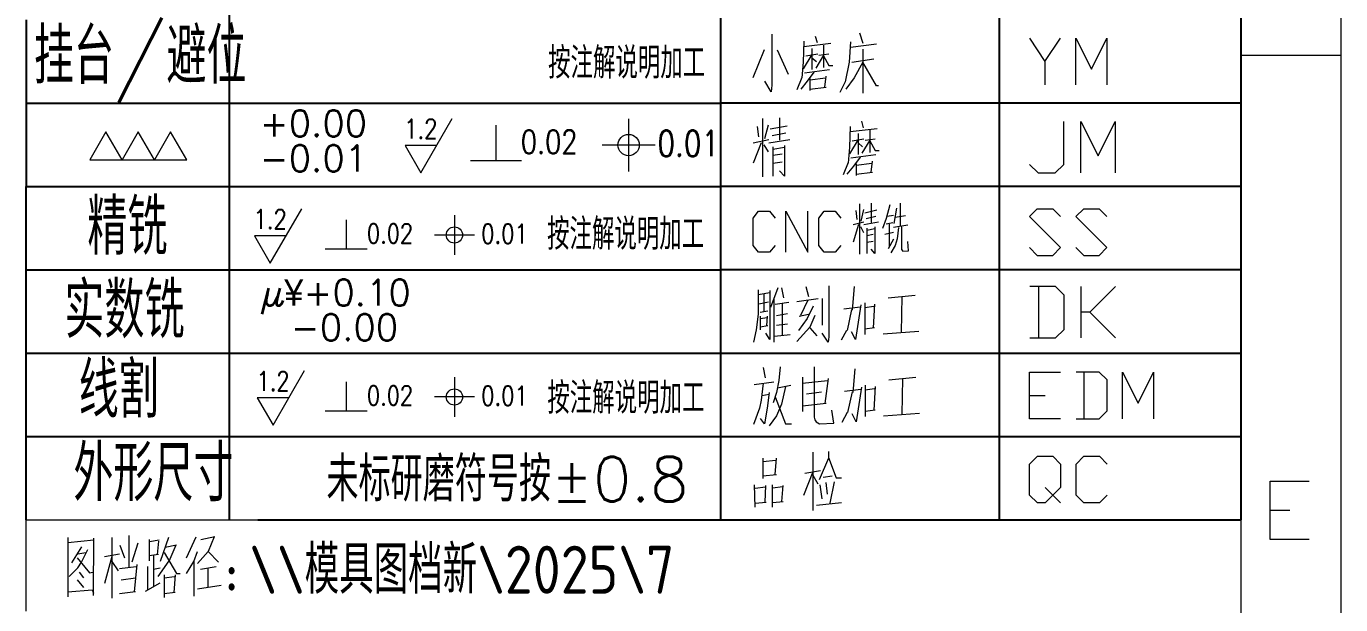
# Model space of a CAD drawing. Header units: millimetres. Extents: x 88508 to 142116, y -5268 to 20283.
# Drawn here: x 96501.2 to 96567.3, y 10961.3 to 10990.4 of the extents above; entities that cross this region are included whole.
import ezdxf
from ezdxf.enums import TextEntityAlignment as Align

# ---------------------------------------------------------------- set-up
doc = ezdxf.new("R2010")
doc.units = ezdxf.units.MM
doc.styles.add('chinesef_fs', font='simplex.shx', dxfattribs={"bigfont": 'gbcbig.shx'})
doc.styles.add('GBENOR_', font='gbenor.shx', dxfattribs={"bigfont": 'gbcbig'})
doc.styles.get("Standard").update_dxf_attribs({"font": 'txt.shx', "width": 0.85, "bigfont": 'ctxt.shx'})
doc.styles.add('TXT', font='txt.shx', dxfattribs={"width": 0.8, "bigfont": 'ctxt.shx'})
doc.styles.add('TXT08', font='txt.shx', dxfattribs={"width": 0.8, "bigfont": 'gbcbig.shx'})

# ---------------------------------------------------------------- blocks, each defined once
blk = doc.blocks.new('*u7603')
for p, q in [((0, 0), (0, 101.417)), ((31.699, 101.417), (31.699, 0)), ((16.959, 91.455), (16.959, 0)), ((0, 25.404), (31.699, 25.404)), ((0, 20.323), (31.699, 20.323)), ((0, 15.243), (31.699, 15.243)), ((0, 10.162), (31.699, 10.162)), ((0, 5.081), (31.699, 5.081)), ((0, 0), (31.699, 0))]:
    blk.add_line(p, q)
at = {"color": 92, "lineweight": 18}
for points in [[(8.454, 29.674), (8.653, 29.036)], [(3.11, 29.594), (3.11, 26.482), (3.07, 26.083), (2.671, 26.721)], [(5.064, 29.155), (5.024, 27.878), (4.945, 26.921)], [(5.064, 28.836), (6.699, 29.036)], [(5.742, 29.475), (5.862, 29.075)], [(6.26, 28.916), (6.26, 27.559)], [(7.896, 29.115), (7.816, 27.878), (7.577, 26.681), (7.258, 26.043)], [(7.896, 28.796), (9.491, 28.996)], [(18.81, 29.342), (19.756, 27.922), (19.756, 26.503)], [(19.756, 27.922), (20.701, 29.342)], [(21.647, 26.503), (21.647, 29.342), (22.592, 27.449), (23.538, 29.342), (23.538, 26.503)], [(2.631, 28.637), (1.953, 26.921)], [(3.429, 28.637), (4.107, 27.16)], [(5.543, 28.357), (5.024, 27.479)], [(5.184, 28.277), (5.902, 28.397)], [(5.543, 28.716), (5.543, 27.439)], [(5.543, 28.158), (5.822, 27.918)], [(6.26, 28.317), (5.782, 27.519)], [(5.981, 28.317), (6.58, 28.397)], [(6.26, 28.277), (6.58, 27.679), (6.819, 27.679)], [(7.975, 27.878), (9.331, 28.078)], [(8.653, 28.676), (8.653, 26.003)], [(5.662, 27.28), (5.264, 26.721), (4.865, 26.242)], [(5.104, 27.24), (6.619, 27.439)], [(9.61, 26.442), (9.491, 26.442), (8.653, 27.878), (8.135, 26.921), (7.616, 26.242)], [(4.945, 26.96), (4.625, 26.202)], [(5.423, 26.801), (6.38, 26.921)], [(5.423, 26.881), (5.423, 26.162)], [(6.34, 26.362), (6.42, 27.04)], [(5.423, 26.242), (6.42, 26.362)], [(2.531, 24.452), (2.531, 20.9)], [(2.89, 24.052), (2.651, 23.214)], [(3.568, 24.492), (3.568, 23.135)], [(8.564, 24.292), (8.684, 23.893)], [(18.824, 21.653), (19.345, 21.132), (20.388, 21.132), (20.909, 21.653), (20.909, 24.262)], [(21.952, 21.132), (21.952, 24.262), (22.995, 22.175), (24.038, 24.262), (24.038, 21.132)], [(2.212, 23.973), (2.292, 23.334)], [(3.01, 23.813), (4.047, 24.013)], [(3.129, 23.414), (3.967, 23.574)], [(7.886, 23.973), (7.846, 22.696), (7.766, 21.738)], [(7.886, 23.654), (9.521, 23.853)], [(8.364, 23.534), (8.364, 22.257)], [(9.082, 23.733), (9.082, 22.376)], [(1.973, 22.975), (2.93, 23.175)], [(2.451, 22.975), (1.973, 21.738)], [(2.611, 22.855), (2.89, 22.416)], [(2.93, 22.975), (4.206, 23.175)], [(3.169, 22.736), (3.169, 20.94)], [(3.169, 22.576), (3.887, 22.696)], [(3.887, 22.815), (3.887, 20.94), (3.568, 21.259)], [(8.364, 23.175), (7.846, 22.297)], [(8.006, 23.095), (8.723, 23.214)], [(8.364, 22.975), (8.644, 22.736)], [(9.082, 23.135), (8.604, 22.337)], [(8.803, 23.135), (9.401, 23.214)], [(9.082, 23.095), (9.401, 22.496), (9.641, 22.496)], [(3.169, 22.217), (3.727, 22.297)], [(3.169, 21.738), (3.727, 21.818)], [(7.766, 21.778), (7.447, 21.02)], [(8.484, 22.097), (8.085, 21.539), (7.686, 21.06)], [(7.926, 22.057), (9.441, 22.257)], [(8.245, 21.618), (9.202, 21.738)], [(8.245, 21.698), (8.245, 20.98)], [(9.162, 21.179), (9.242, 21.858)], [(8.245, 21.06), (9.242, 21.179)], [(8.45, 19.262), (8.45, 16.189)], [(9.168, 19.296), (9.168, 18.123)], [(10.962, 17.915), (10.962, 19.296)], [(3.302, 16.718), (2.968, 16.301), (2.301, 16.301), (1.967, 16.718), (1.967, 18.388), (2.301, 18.806), (2.968, 18.806), (3.302, 18.388)], [(3.969, 16.301), (3.969, 18.806), (5.304, 16.301), (5.304, 18.806)], [(7.306, 16.718), (6.973, 16.301), (6.305, 16.301), (5.972, 16.718), (5.972, 18.388), (6.305, 18.806), (6.973, 18.806), (7.306, 18.388)], [(8.229, 18.848), (8.285, 18.295)], [(8.698, 18.917), (8.533, 18.192)], [(8.781, 18.709), (9.499, 18.882)], [(8.864, 18.364), (9.444, 18.502)], [(10.3, 19.193), (10.079, 18.364), (9.858, 17.743)], [(10.134, 18.502), (10.521, 18.571)], [(10.714, 18.986), (10.548, 18.054)], [(10.631, 18.433), (11.266, 18.537)], [(18.816, 16.584), (19.288, 16.111), (20.234, 16.111), (20.707, 16.584), (18.816, 18.477), (19.288, 18.95), (20.234, 18.95), (20.707, 18.477)], [(21.652, 16.584), (22.125, 16.111), (23.071, 16.111), (23.543, 16.584), (21.652, 18.477), (22.125, 18.95), (23.071, 18.95), (23.543, 18.477)], [(8.064, 17.985), (8.726, 18.157)], [(8.395, 17.985), (8.064, 16.914)], [(8.505, 17.881), (8.698, 17.501)], [(8.726, 17.985), (9.61, 18.157)], [(8.892, 17.777), (8.892, 16.224)], [(8.892, 17.639), (9.389, 17.743)], [(9.389, 17.846), (9.389, 16.224), (9.168, 16.5)], [(10.493, 18.088), (10.079, 18.019)], [(10.272, 16.672), (10.272, 18.019)], [(10.824, 17.812), (10.741, 17.121), (10.631, 16.707), (10.355, 16.258)], [(11.404, 17.95), (10.521, 17.812)], [(11.017, 17.846), (11.017, 16.465), (11.1, 16.361), (11.431, 16.396), (11.404, 16.949)], [(8.892, 17.328), (9.278, 17.397)], [(8.892, 16.914), (9.278, 16.983)], [(9.996, 17.397), (10.521, 17.536)], [(10.217, 16.534), (10.548, 17.121)], [(2.268, 14.012), (2.268, 12.536), (2.148, 11.578), (1.989, 10.82)], [(2.268, 13.733), (2.986, 13.852)], [(2.627, 13.773), (2.627, 12.695)], [(2.986, 13.972), (2.986, 10.979), (2.746, 11.378)], [(3.464, 14.132), (3.025, 12.935)], [(3.704, 14.132), (3.823, 13.533)], [(5.179, 14.212), (5.339, 13.613)], [(6.575, 14.252), (6.575, 11.139), (6.535, 10.82), (6.176, 11.378)], [(8.13, 14.212), (8.011, 12.775)], [(10.204, 13.533), (11.839, 13.693)], [(18.845, 11.08), (20.409, 11.08), (20.93, 11.602), (20.93, 13.689), (20.409, 14.211), (18.845, 14.211)], [(19.366, 14.211), (19.366, 11.08)], [(21.973, 11.08), (21.973, 14.211)], [(24.059, 14.211), (22.494, 12.646), (21.973, 12.646)], [(2.906, 13.254), (2.308, 13.134)], [(3.225, 13.494), (3.225, 10.82)], [(3.305, 13.134), (4.142, 13.254)], [(3.743, 13.174), (3.743, 11.259)], [(4.621, 13.294), (5.937, 13.494)], [(5.618, 13.015), (5.259, 12.256), (4.74, 11.538)], [(5.299, 13.374), (4.86, 12.456)], [(6.176, 13.494), (6.176, 11.858)], [(7.492, 12.855), (8.489, 12.975)], [(8.529, 13.094), (8.21, 10.979), (7.971, 11.458)], [(8.769, 13.214), (8.769, 11.299)], [(8.769, 12.935), (9.327, 13.015)], [(9.367, 13.134), (9.287, 11.698)], [(11.042, 13.613), (11.002, 11.418)], [(2.387, 12.655), (2.866, 12.735)], [(2.387, 12.416), (2.387, 11.578)], [(2.387, 12.256), (2.826, 12.336)], [(2.826, 12.416), (2.786, 11.817)], [(3.384, 12.456), (4.063, 12.576)], [(5.737, 12.456), (5.418, 11.738), (4.621, 10.86)], [(4.78, 12.416), (5.339, 12.536)], [(7.971, 12.815), (7.692, 11.538)], [(22.494, 12.646), (24.059, 11.08)], [(2.866, 11.817), (2.387, 11.738)], [(3.265, 11.179), (4.222, 11.299)], [(3.384, 11.858), (4.063, 11.937)], [(5.418, 11.698), (5.857, 11.219)], [(7.652, 11.538), (7.333, 10.94)], [(9.367, 11.698), (8.769, 11.618)], [(9.885, 11.339), (12.078, 11.498)], [(2.585, 9.281), (2.705, 8.643)], [(3.622, 9.321), (3.542, 8.483), (3.383, 7.765), (3.183, 7.126)], [(5.696, 9.321), (5.696, 6.248), (5.735, 6.089), (5.815, 5.969), (6.015, 5.849), (6.892, 5.889), (6.772, 6.687)], [(8.168, 9.201), (8.049, 7.765)], [(20.711, 6.16), (18.82, 6.16), (18.82, 8.999), (20.711, 8.999)], [(21.657, 6.16), (23.075, 6.16), (23.548, 6.633), (23.548, 8.526), (23.075, 8.999), (21.657, 8.999)], [(22.13, 8.999), (22.13, 6.16)], [(24.494, 6.16), (24.494, 8.999), (25.439, 7.106), (26.385, 8.999), (26.385, 6.16)], [(2.585, 8.323), (2.465, 7.286), (2.346, 6.807), (1.987, 5.809)], [(2.027, 8.244), (3.223, 8.403)], [(3.941, 8.124), (3.702, 7.046), (3.383, 6.328), (2.944, 5.729)], [(3.462, 8.044), (4.26, 8.204)], [(4.978, 8.683), (4.978, 6.607)], [(4.978, 8.323), (6.493, 8.483)], [(6.533, 8.603), (6.334, 7.086)], [(8.567, 8.084), (8.248, 5.969), (8.009, 6.448)], [(8.806, 8.204), (8.806, 6.288)], [(9.405, 8.124), (9.325, 6.687)], [(10.242, 8.523), (11.877, 8.683)], [(11.08, 8.603), (11.039, 6.408)], [(2.944, 7.765), (2.824, 6.807), (2.665, 5.849), (2.425, 6.168)], [(2.505, 7.565), (2.944, 7.645)], [(3.303, 7.485), (3.941, 5.849), (4.3, 5.849)], [(5.217, 7.685), (6.134, 7.805)], [(7.53, 7.844), (8.527, 7.964)], [(8.009, 7.805), (7.73, 6.528)], [(8.806, 7.924), (9.365, 8.004)], [(18.82, 7.58), (19.766, 7.58)], [(6.414, 7.086), (4.978, 6.927)], [(7.69, 6.528), (7.371, 5.929)], [(9.405, 6.687), (8.806, 6.607)], [(9.923, 6.328), (12.117, 6.488)], [(5.599, 4.116), (5.599, 0.565)], [(6.556, 4.156), (6.556, 3.797), (7.034, 2.56), (7.353, 2.56)], [(2.561, 3.757), (2.561, 2.52)], [(2.561, 3.558), (3.359, 3.637)], [(3.319, 2.76), (3.399, 3.757)], [(6.556, 3.757), (5.997, 2.44)], [(19.769, 1.975), (20.242, 1.502), (19.769, 1.029), (19.296, 1.029), (18.823, 1.502), (18.823, 3.394), (19.296, 3.867), (20.242, 3.867), (20.714, 3.394), (20.714, 1.975), (20.242, 1.502), (20.714, 1.029)], [(23.551, 1.502), (23.078, 1.029), (22.133, 1.029), (21.66, 1.502), (21.66, 3.394), (22.133, 3.867), (23.078, 3.867), (23.551, 3.394)], [(2.561, 2.68), (3.399, 2.76)], [(5.599, 2.919), (5.04, 1.483)], [(5.12, 2.839), (6.077, 2.999)], [(5.599, 2.72), (5.918, 2.201)], [(6.237, 2.6), (6.795, 2.68)], [(2.083, 0.764), (2.043, 2.121)], [(2.083, 1.922), (2.721, 2.002)], [(2.721, 2.081), (2.681, 1.084)], [(3.12, 2.121), (3.12, 0.764)], [(3.758, 2.002), (3.16, 1.922)], [(3.718, 1.124), (3.798, 2.081)], [(6.037, 2.121), (6.157, 1.283)], [(6.396, 2.281), (6.476, 1.563)], [(6.914, 2.321), (6.635, 1.004)], [(2.083, 1.004), (2.761, 1.084)], [(3.16, 1.044), (3.798, 1.124)], [(5.838, 0.884), (7.353, 1.044)]]:
    blk.add_lwpolyline(points, dxfattribs=at)
blk = doc.blocks.new('U40')
at = {"color": 254, "lineweight": 18}
for p, q in [((2530.21, 1783.49), (2530.21, 0)), ((2493.18, 1746.46), (2493.18, 37.03)), ((2493.18, 586.27), (2530.21, 586.27))]:
    blk.add_line(p, q, dxfattribs=at)
at = {"color": 254}
for p, q in [((2118.53, 414.24), (2118.53, 630.19)), ((2043.3, 599.34), (2043.3, 537.64)), ((2043.3, 568.49), (2300.61, 568.49)), ((2043.3, 414.24), (2043.3, 537.64)), ((2043.3, 537.64), (2300.61, 537.64)), ((2043.3, 506.79), (2300.61, 506.79)), ((2043.3, 475.94), (2300.61, 475.94)), ((2043.3, 445.09), (2300.61, 445.09)), ((2129.07, 414.24), (2300.61, 414.24))]:
    blk.add_line(p, q, dxfattribs=at)
at = {"color": 6, "lineweight": 15}
for p, q in [((2217.28, 560.33, 0), (2217.28, 547.26, 0)), ((2266.44, 562.73, 0), (2266.44, 543.19, 0)), ((2276.21, 552.96, 0), (2256.67, 552.96, 0)), ((2207.83, 547.26, 0), (2226.73, 547.26, 0)), ((2201.9, 527.06, 0), (2201.9, 512.27, 0)), ((2161.77, 525.33, 0), (2161.77, 514.54, 0)), ((2209.3, 519.66, 0), (2194.51, 519.66, 0)), ((2153.97, 514.54, 0), (2169.57, 514.54, 0)), ((2161.77, 465.36, 0), (2161.77, 454.57, 0)), ((2201.9, 467.09, 0), (2201.9, 452.31, 0)), ((2209.3, 459.7, 0), (2194.51, 459.7, 0)), ((2153.97, 454.57, 0), (2169.57, 454.57, 0))]:
    blk.add_line(p, q, dxfattribs=at)
at = {"color": 254, "linetype": 'Continuous', "lineweight": 18}
for p, q in [((2043.3, 414.24), (2493.18, 414.24)), ((2043.3, 380.42), (2043.3, 414.24))]:
    blk.add_line(p, q, dxfattribs=at)
at = {"color": 6, "lineweight": 15, "elevation": 0}
for points in [[(2195.3, 552.76), (2183.67, 552.76), (2189.49, 542.68), (2201.12, 562.84)], [(2139.5, 519.3), (2127.86, 519.3), (2133.68, 509.22), (2145.32, 529.38)], [(2140.52, 459.37), (2128.88, 459.37), (2134.7, 449.29), (2146.34, 469.45)]]:
    blk.add_lwpolyline(points, dxfattribs=at)
at = {"color": 92, "lineweight": 18}
for points in [[(2066.81, 547.55), (2078.78, 547.55), (2072.79, 557.92)], [(2078.78, 547.55), (2090.75, 547.55), (2084.77, 557.92)], [(2090.75, 547.55), (2102.72, 547.55), (2096.74, 557.92)], [(2118.44, 395.39), (2118.44, 395.28), (2118.46, 395.16), (2118.49, 395.05), (2118.53, 394.94), (2118.58, 394.84), (2118.64, 394.74), (2118.71, 394.65), (2118.78, 394.58), (2118.87, 394.51), (2118.96, 394.45), (2119.05, 394.41), (2119.15, 394.37), (2119.26, 394.35), (2119.36, 394.35), (2119.46, 394.35), (2119.56, 394.37), (2119.66, 394.41), (2119.76, 394.45), (2119.85, 394.51), (2119.93, 394.58), (2120.01, 394.65), (2120.08, 394.74), (2120.14, 394.84), (2120.19, 394.94), (2120.22, 395.05), (2120.25, 395.16), (2120.27, 395.28), (2120.28, 395.39), (2120.27, 395.51), (2120.25, 395.63), (2120.22, 395.74), (2120.19, 395.85), (2120.14, 395.95), (2120.08, 396.05), (2120.01, 396.13), (2119.93, 396.21), (2119.85, 396.28), (2119.76, 396.34), (2119.66, 396.38), (2119.56, 396.41), (2119.46, 396.43), (2119.36, 396.44), (2119.26, 396.43), (2119.15, 396.41), (2119.05, 396.38), (2118.96, 396.34), (2118.87, 396.28), (2118.78, 396.21), (2118.71, 396.13), (2118.64, 396.05), (2118.58, 395.95), (2118.53, 395.85), (2118.49, 395.74), (2118.46, 395.63), (2118.44, 395.51)], [(2118.67, 395.39), (2118.68, 395.29), (2118.69, 395.19), (2118.72, 395.09), (2118.76, 395), (2118.81, 394.92), (2118.87, 394.84), (2118.94, 394.77), (2119.01, 394.71), (2119.09, 394.67), (2119.18, 394.64), (2119.27, 394.62), (2119.36, 394.61), (2119.45, 394.62), (2119.54, 394.64), (2119.62, 394.67), (2119.7, 394.71), (2119.78, 394.77), (2119.84, 394.84), (2119.9, 394.92), (2119.95, 395), (2119.99, 395.09), (2120.02, 395.19), (2120.04, 395.29), (2120.05, 395.39), (2120.04, 395.5), (2120.02, 395.6), (2119.99, 395.69), (2119.95, 395.79), (2119.9, 395.87), (2119.84, 395.95), (2119.78, 396.02), (2119.7, 396.07), (2119.62, 396.12), (2119.54, 396.15), (2119.45, 396.17), (2119.36, 396.18), (2119.27, 396.17), (2119.18, 396.15), (2119.09, 396.12), (2119.01, 396.07), (2118.94, 396.02), (2118.87, 395.95), (2118.81, 395.87), (2118.76, 395.79), (2118.72, 395.69), (2118.69, 395.6), (2118.68, 395.5)], [(2119.82, 395.39), (2119.81, 395.48), (2119.79, 395.56), (2119.77, 395.63), (2119.73, 395.7), (2119.68, 395.76), (2119.63, 395.82), (2119.57, 395.86), (2119.5, 395.89), (2119.43, 395.91), (2119.36, 395.92), (2119.29, 395.91), (2119.22, 395.89), (2119.15, 395.86), (2119.09, 395.82), (2119.03, 395.76), (2118.99, 395.7), (2118.95, 395.63), (2118.92, 395.56), (2118.9, 395.48), (2118.9, 395.39), (2118.9, 395.31), (2118.92, 395.23), (2118.95, 395.16), (2118.99, 395.09), (2119.03, 395.02), (2119.09, 394.97), (2119.15, 394.93), (2119.22, 394.9), (2119.29, 394.88), (2119.36, 394.87), (2119.43, 394.88), (2119.5, 394.9), (2119.57, 394.93), (2119.63, 394.97), (2119.68, 395.02), (2119.73, 395.09), (2119.77, 395.16), (2119.79, 395.23), (2119.81, 395.31)], [(2119.59, 395.39), (2119.58, 395.45), (2119.56, 395.51), (2119.54, 395.56), (2119.5, 395.6), (2119.46, 395.63), (2119.41, 395.65), (2119.36, 395.65), (2119.31, 395.65), (2119.26, 395.63), (2119.21, 395.6), (2119.18, 395.56), (2119.15, 395.51), (2119.13, 395.45), (2119.13, 395.39), (2119.13, 395.34), (2119.15, 395.28), (2119.18, 395.23), (2119.21, 395.19), (2119.26, 395.16), (2119.31, 395.14), (2119.36, 395.13), (2119.41, 395.14), (2119.46, 395.16), (2119.5, 395.19), (2119.54, 395.23), (2119.56, 395.28), (2119.58, 395.34)], [(2118.44, 389.38), (2118.44, 389.27), (2118.46, 389.15), (2118.49, 389.04), (2118.53, 388.93), (2118.58, 388.83), (2118.64, 388.73), (2118.71, 388.64), (2118.78, 388.57), (2118.87, 388.5), (2118.96, 388.44), (2119.05, 388.4), (2119.15, 388.36), (2119.26, 388.35), (2119.36, 388.34), (2119.46, 388.35), (2119.56, 388.36), (2119.66, 388.4), (2119.76, 388.44), (2119.85, 388.5), (2119.93, 388.57), (2120.01, 388.64), (2120.08, 388.73), (2120.14, 388.83), (2120.19, 388.93), (2120.22, 389.04), (2120.25, 389.15), (2120.27, 389.27), (2120.28, 389.38), (2120.27, 389.5), (2120.25, 389.62), (2120.22, 389.73), (2120.19, 389.84), (2120.14, 389.94), (2120.08, 390.04), (2120.01, 390.12), (2119.93, 390.2), (2119.85, 390.27), (2119.76, 390.33), (2119.66, 390.37), (2119.56, 390.4), (2119.46, 390.42), (2119.36, 390.43), (2119.26, 390.42), (2119.15, 390.4), (2119.05, 390.37), (2118.96, 390.33), (2118.87, 390.27), (2118.78, 390.2), (2118.71, 390.12), (2118.64, 390.04), (2118.58, 389.94), (2118.53, 389.84), (2118.49, 389.73), (2118.46, 389.62), (2118.44, 389.5)], [(2120.05, 389.38), (2120.04, 389.49), (2120.02, 389.59), (2119.99, 389.68), (2119.95, 389.77), (2119.9, 389.86), (2119.84, 389.94), (2119.78, 390.01), (2119.7, 390.06), (2119.62, 390.11), (2119.54, 390.14), (2119.45, 390.16), (2119.36, 390.17), (2119.27, 390.16), (2119.18, 390.14), (2119.09, 390.11), (2119.01, 390.06), (2118.94, 390.01), (2118.87, 389.94), (2118.81, 389.86), (2118.76, 389.77), (2118.72, 389.68), (2118.69, 389.59), (2118.68, 389.49), (2118.67, 389.38), (2118.68, 389.28), (2118.69, 389.18), (2118.72, 389.08), (2118.76, 388.99), (2118.81, 388.91), (2118.87, 388.83), (2118.94, 388.76), (2119.01, 388.71), (2119.09, 388.66), (2119.18, 388.63), (2119.27, 388.61), (2119.36, 388.6), (2119.45, 388.61), (2119.54, 388.63), (2119.62, 388.66), (2119.7, 388.71), (2119.78, 388.76), (2119.84, 388.83), (2119.9, 388.91), (2119.95, 388.99), (2119.99, 389.08), (2120.02, 389.18), (2120.04, 389.28)], [(2119.82, 389.38), (2119.81, 389.46), (2119.79, 389.54), (2119.77, 389.62), (2119.73, 389.69), (2119.68, 389.75), (2119.63, 389.81), (2119.57, 389.85), (2119.5, 389.88), (2119.43, 389.9), (2119.36, 389.91), (2119.29, 389.9), (2119.22, 389.88), (2119.15, 389.85), (2119.09, 389.81), (2119.03, 389.75), (2118.99, 389.69), (2118.95, 389.62), (2118.92, 389.54), (2118.9, 389.46), (2118.9, 389.38), (2118.9, 389.3), (2118.92, 389.22), (2118.95, 389.15), (2118.99, 389.08), (2119.03, 389.01), (2119.09, 388.96), (2119.15, 388.92), (2119.22, 388.89), (2119.29, 388.87), (2119.36, 388.86), (2119.43, 388.87), (2119.5, 388.89), (2119.57, 388.92), (2119.63, 388.96), (2119.68, 389.01), (2119.73, 389.08), (2119.77, 389.15), (2119.79, 389.22), (2119.81, 389.3)], [(2119.59, 389.38), (2119.58, 389.44), (2119.56, 389.5), (2119.54, 389.55), (2119.5, 389.59), (2119.46, 389.62), (2119.41, 389.64), (2119.36, 389.65), (2119.31, 389.64), (2119.26, 389.62), (2119.21, 389.59), (2119.18, 389.55), (2119.15, 389.5), (2119.13, 389.44), (2119.13, 389.38), (2119.13, 389.33), (2119.15, 389.27), (2119.18, 389.22), (2119.21, 389.18), (2119.26, 389.15), (2119.31, 389.13), (2119.36, 389.12), (2119.41, 389.13), (2119.46, 389.15), (2119.5, 389.18), (2119.54, 389.22), (2119.56, 389.27), (2119.58, 389.33)]]:
    blk.add_lwpolyline(points, close=True, dxfattribs=at)
for points in [[(2518.52, 407), (2504.13, 407), (2504.13, 428.59), (2518.52, 428.59)], [(2504.13, 417.8), (2511.33, 417.8)], [(2058.74, 407.68), (2058.74, 385.73)], [(2058.74, 387.55), (2067.69, 388.34), (2068.15, 387.03), (2068.38, 407.42)], [(2058.74, 407.42), (2058.74, 386.77)], [(2068.37, 406.72), (2058.74, 405.68)], [(2063.79, 404.28), (2060.11, 398.27)], [(2075.04, 407.68), (2075.04, 385.2)], [(2078.02, 404.8), (2079.63, 400.1)], [(2081.24, 408.46), (2081.24, 396.44)], [(2084.68, 405.59), (2082.39, 398.53)], [(2088.82, 406.89), (2088.82, 399.05)], [(2088.97, 406.21), (2092.56, 406.8)], [(2092.26, 406.37), (2091.8, 401.41)], [(2095.94, 407.68), (2092.95, 398.79)], [(2094.8, 404.05), (2098.9, 404.93)], [(2098.69, 404.8), (2096.17, 398.79)], [(2102.6, 400.1), (2106.27, 407.94)], [(2112.93, 407.94), (2110.63, 402.45), (2106.73, 398.01)], [(2107.95, 406.95), (2113.09, 408.11)], [(2059.2, 393.3), (2062.41, 396.44), (2063.79, 398.53), (2066.08, 403.23)], [(2062.18, 400.1), (2066.77, 394.61), (2067.92, 394.87)], [(2062.41, 401.67), (2065.4, 402.19)], [(2072.28, 400.62), (2077.79, 401.67)], [(2075.04, 400.62), (2072.28, 390.69)], [(2092.26, 401.41), (2088.82, 400.88)], [(2090.43, 401.14), (2090.43, 389.65)], [(2094.33, 402.19), (2098.92, 394.35), (2100.3, 394.35)], [(2105.35, 398.79), (2106.73, 402.45)], [(2114.54, 398.53), (2110.63, 402.45)], [(2062.87, 394.87), (2064.48, 392.78)], [(2075.04, 398.79), (2077.33, 395.39)], [(2077.79, 396.18), (2083.99, 396.96)], [(2084.22, 397.75), (2083.31, 387.55)], [(2088.36, 388.34), (2088.36, 396.96)], [(2090.43, 395.92), (2092.95, 396.44)], [(2096.17, 399.05), (2092.03, 393.3)], [(2102.6, 394.35), (2105.35, 398.79), (2105.35, 385.99)], [(2107.88, 395.92), (2113.62, 396.96)], [(2110.63, 389.12), (2110.63, 396.44)], [(2062.18, 392), (2064.48, 389.12)], [(2078.48, 392), (2083.77, 392.78)], [(2087.44, 387.81), (2092.95, 390.95)], [(2094.33, 393.83), (2094.33, 385.46)], [(2094.33, 392.78), (2098.23, 393.3)], [(2098.46, 393.83), (2098, 387.29)], [(2115.45, 389.91), (2106.73, 388.6)], [(2068.15, 386.25), (2068.15, 387.03)], [(2083.77, 387.55), (2077.79, 386.77)], [(2098.46, 387.29), (2094.33, 386.77)]]:
    blk.add_lwpolyline(points, dxfattribs=at)
at = {"color": 6, "lineweight": 15}
for centre, radius in [((2266.44, 552.96, 0), 3.96), ((2201.9, 519.66, 0), 3), ((2201.9, 459.7, 0), 3)]:
    blk.add_circle(centre, radius, dxfattribs=at)
at = {"xscale": 6.07528899666795, "yscale": 6.07528899666795, "zscale": 6.07528899666795}
blk.add_blockref('*u7603', (2300.61, 414.24), dxfattribs=at)
at = {"color": 92, "style": 'chinesef_fs'}
for s, height, p in [('挂台/避位', 20.596, (2046.15, 575.6)), ('按注解说明加工', 11.55, (2236.6, 577.58)), ('精铣', 20.596, (2065.92, 512.36)), ('按注解说明加工', 11.55, (2236.22, 514.21)), ('实数铣', 20.596, (2057.42, 481.51)), (' 线割 ', 20.596, (2048.62, 452.05)), ('按注解说明加工', 11.55, (2236.32, 453.53, 0)), ('外形尺寸', 20.596, (2060.74, 421.13)), ('未标研磨符号按±0.8', 16.5, (2154.51, 421.03))]:
    blk.add_text(s, height=height, dxfattribs=at).set_placement(p)
at = {"color": 92}
for s, p in [('+0.00', (2129.73, 556.12)), ('-0.01', (2129.73, 543.21))]:
    blk.add_text(s, height=9.681, dxfattribs=at).set_placement(p)
at = {"color": 6, "lineweight": 15, "style": 'TXT08', "width": 0.8}
for s, height, p in [('1.2', 7.2, (2189.49, 558.97, 0)), ('0.02', 8.723, (2237, 554.15, 0)), ('0.01', 9.51, (2288.52, 553.57, 0)), ('1.2', 7.2, (2133.68, 525.51, 0)), ('0.02', 7.2, (2178.04, 520.23, 0)), ('0.01', 7.2, (2220.43, 520.12, 0)), ('1.2', 7.2, (2134.7, 465.58, 0)), ('0.02', 7.2, (2178.04, 460.25, 0)), ('0.01', 7.2, (2220.43, 460.16, 0))]:
    blk.add_text(s, height=height, dxfattribs=at).set_placement(p, align=Align.MIDDLE)
at = {"color": 6}
for s, p in [('µ¥+0.10', (2130.15, 493.53)), ('-0.00', (2141.25, 480.62))]:
    blk.add_text(s, height=9.681, dxfattribs=at).set_placement(p)
at = {"lineweight": 18, "style": 'GBENOR_'}
blk.add_attdef('文档路径', (2125.95, 386.89), '', height=17.76, dxfattribs=at)
at = {"lineweight": 20, "style": 'TXT'}
for tag, height, p in [('18-**-**', 16.35, (1866.64, 256.17)), ('客户名称', 16.13, (1741.09, 133.98, 0)), ('料厚:', 16.13, (1741.26, 93.16, 0))]:
    blk.add_attdef(tag, text='', height=height, dxfattribs=at).set_placement(p, align=Align.MIDDLE)
for tag, p, height in [('88888', (1850.91, 207.46), 14.86), ('材质:', (1691.18, 167.99, 0), 16.13), ('核准', (1869.36, 127.52, 0), 16.13), ('设计', (1868.77, 88.3, 0), 16.13), ('绘图', (1868.24, 49.08, 0), 16.13)]:
    blk.add_attdef(tag, p, '', height=height, dxfattribs=at)
for tag, p, height, width in [('3', (2234.72, 206.9), 15.83, 0.7), ('4', (2234.72, 167.41), 15.83, 0.7), ('核准日期', (2041.07, 124.18, 0), 16.13, 0.68), ('设计日期', (2041.07, 84.45, 0), 16.13, 0.68), ('1', (2251.89, 85.86), 14.61, 0.7), ('绘图日期', (2040.91, 46.43, 0), 16.13, 0.68), ('2', (2234.96, 49.23), 14.61, 0.7)]:
    blk.add_attdef(tag, p, '', height=height, dxfattribs=dict(at, width=width))

msp = doc.modelspace()

# ---------------------------------------------------------------- block references
at = {"lineweight": 5, "ltscale": 3}
ref = msp.add_blockref('U40', (96223.714, 10909.301), dxfattribs=dict(at, xscale=0.1358040843903572, yscale=0.1358040843887496, zscale=0.1358040843889963))
ref.add_attrib('文档路径', '\\\\模具图档新\\2025\\7', (96512.428, 10961.842), dxfattribs={"lineweight": 18, "height": 2.41122, "style": 'GBENOR_'})

doc.saveas('drawing.dxf')
